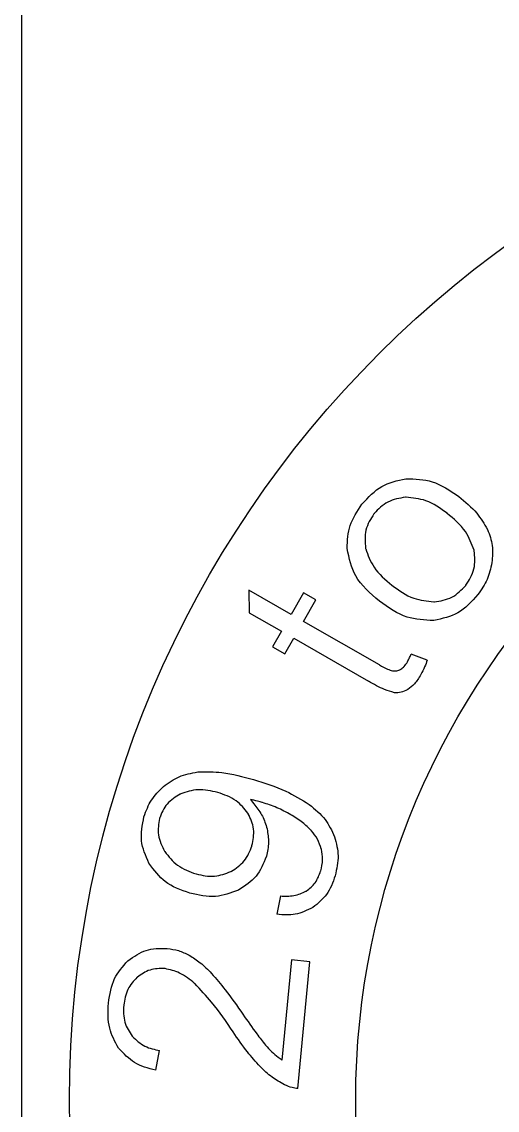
# Model space of a CAD drawing. Header units: millimetres. Extents: x 0 to 600, y -305 to 0.
# Drawn here: x 0 to 9.47, y -240.2 to -218.5 of the extents above; entities that cross this region are included whole.
import ezdxf

# ---------------------------------------------------------------- set-up
doc = ezdxf.new("R2010")
doc.units = ezdxf.units.MM
for name, color, linetype in [('BOARDS', 7, 'CONTINUOUS'), ('HOLES DIAM 30.8 D 3.0', 5, 'CONTINUOUS'), ('INSETS D 0.1', 3, 'CONTINUOUS'), ('PERIMETER D 3.0', 5, 'CONTINUOUS')]:
    doc.layers.add(name, color=color, linetype=linetype)

msp = doc.modelspace()

# ---------------------------------------------------------------- linework, layer by layer
at = {"layer": 'BOARDS'}
msp.add_lwpolyline([(0, 0), (600, 0), (600, -305), (0, -305)], close=True, dxfattribs=at)
at = {"layer": 'HOLES DIAM 30.8 D 3.0'}
msp.add_circle((22, -240), 15.35, dxfattribs=at)
at = {"layer": 'INSETS D 0.1'}
for p, q in [((4.521, -229.83), (4.531, -230.284)), ((5.366, -230.315), (4.521, -229.83)), ((5.612, -229.887), (5.366, -230.315)), ((5.611, -230.455), (5.856, -230.027)), ((5.856, -230.027), (5.612, -229.887)), ((4.531, -230.284), (5.173, -230.652)), ((7.123, -231.323), (5.611, -230.455)), ((5.173, -230.652), (4.993, -230.964)), ((5.238, -231.105), (5.417, -230.792)), ((5.417, -230.792), (6.907, -231.647)), ((4.993, -230.964), (5.238, -231.105)), ((8.074, -231.226), (7.754, -231.106)), ((5.151, -235.928), (5.08, -236.295)), ((5.368, -237.205), (5.178, -239.2)), ((5.738, -237.24), (5.368, -237.205)), ((5.498, -239.771), (5.738, -237.24)), ((2.666, -239.403), (2.745, -239.008))]:
    msp.add_line(p, q, dxfattribs=at)
for points, knots in [([(6.773, -228.12), (6.9, -227.981), (7.024, -227.847), (7.17, -227.764), (7.308, -227.686), (7.476, -227.648), (7.649, -227.61)], [0.0003606, 0.0003606, 0.0003606, 0.0003606, 0.0551727, 0.0551727, 0.0551727, 0.1069632, 0.1069632, 0.1069632, 0.1069632]), ([(7.649, -227.61), (7.832, -227.615), (8.012, -227.621), (8.172, -227.67), (8.355, -227.727), (8.526, -227.845), (8.7, -227.967)], [0.0005991, 0.0005991, 0.0005991, 0.0005991, 0.0546155, 0.0546155, 0.0546155, 0.1167276, 0.1167276, 0.1167276, 0.1167276]), ([(7.645, -227.981), (7.643, -227.981), (7.641, -227.981), (7.639, -227.981), (7.522, -228), (7.4, -228.017), (7.291, -228.075), (7.183, -228.131), (7.099, -228.22), (7.018, -228.304), (7.017, -228.305), (7.016, -228.307), (7.015, -228.308)], [-0.00060259, -0.00060259, -0.00060259, -0.00060259, 0, 0, 0, 0.03437292, 0.03437292, 0.03437292, 0.06840657, 0.06840657, 0.06840657, 0.06888884, 0.06888884, 0.06888884, 0.06888884]), ([(8.469, -228.3), (8.469, -228.3), (8.468, -228.3), (8.468, -228.299), (8.337, -228.204), (8.202, -228.104), (8.045, -228.05), (7.917, -228.005), (7.782, -227.993), (7.651, -227.981), (7.649, -227.981), (7.647, -227.981), (7.645, -227.981)], [-0.00014329, -0.00014329, -0.00014329, -0.00014329, 0, 0, 0, 0.04763028, 0.04763028, 0.04763028, 0.08643338, 0.08643338, 0.08643338, 0.08704323, 0.08704323, 0.08704323, 0.08704323]), ([(8.7, -227.967), (8.83, -228.073), (8.958, -228.177), (9.059, -228.299), (9.14, -228.396), (9.207, -228.508), (9.275, -228.622)], [0.0001786, 0.0001786, 0.0001786, 0.0001786, 0.05014172, 0.05014172, 0.05014172, 0.08974356, 0.08974356, 0.08974356, 0.08974356]), ([(6.477, -229.001), (6.485, -228.84), (6.494, -228.684), (6.539, -228.545), (6.587, -228.398), (6.679, -228.261), (6.773, -228.12)], [0.00065092, 0.00065092, 0.00065092, 0.00065092, 0.04799102, 0.04799102, 0.04799102, 0.09793525, 0.09793525, 0.09793525, 0.09793525]), ([(7.015, -228.308), (7.014, -228.309), (7.013, -228.311), (7.012, -228.312), (6.949, -228.412), (6.882, -228.515), (6.853, -228.635), (6.824, -228.754), (6.835, -228.877), (6.846, -228.995), (6.846, -228.997), (6.846, -228.999), (6.846, -229.001)], [-0.00048216, -0.00048216, -0.00048216, -0.00048216, 0, 0, 0, 0.03439422, 0.03439422, 0.03439422, 0.06873264, 0.06873264, 0.06873264, 0.06936431, 0.06936431, 0.06936431, 0.06936431]), ([(9.007, -229.042), (9.006, -229.04), (9.005, -229.038), (9.005, -229.036), (8.958, -228.91), (8.911, -228.781), (8.835, -228.666), (8.738, -228.521), (8.602, -228.41), (8.47, -228.301), (8.47, -228.301), (8.47, -228.301), (8.469, -228.3)], [-0.00064142, -0.00064142, -0.00064142, -0.00064142, 0, 0, 0, 0.03957014, 0.03957014, 0.03957014, 0.0896665, 0.0896665, 0.0896665, 0.08980984, 0.08980984, 0.08980984, 0.08980984]), ([(9.275, -228.622), (9.315, -228.732), (9.354, -228.839), (9.368, -228.945), (9.383, -229.052), (9.373, -229.166), (9.362, -229.284)], [0.00045247, 0.00045247, 0.00045247, 0.00045247, 0.03514846, 0.03514846, 0.03514846, 0.0701999, 0.0701999, 0.0701999, 0.0701999]), ([(7.122, -230.052), (6.937, -229.894), (6.758, -229.738), (6.651, -229.548), (6.563, -229.389), (6.52, -229.198), (6.477, -229.001)], [0.0002155, 0.0002155, 0.0002155, 0.0002155, 0.0709421, 0.0709421, 0.0709421, 0.1298364, 0.1298364, 0.1298364, 0.1298364]), ([(6.846, -229.001), (6.847, -229.003), (6.848, -229.005), (6.848, -229.007), (6.893, -229.132), (6.939, -229.26), (7.014, -229.374), (7.108, -229.517), (7.241, -229.626), (7.37, -229.732), (7.37, -229.733), (7.371, -229.733), (7.371, -229.733)], [-0.00063948, -0.00063948, -0.00063948, -0.00063948, 0, 0, 0, 0.03908651, 0.03908651, 0.03908651, 0.08809966, 0.08809966, 0.08809966, 0.08823759, 0.08823759, 0.08823759, 0.08823759]), ([(8.842, -229.735), (8.843, -229.734), (8.844, -229.732), (8.845, -229.731), (8.908, -229.632), (8.974, -229.528), (9.003, -229.409), (9.031, -229.289), (9.019, -229.166), (9.008, -229.049), (9.007, -229.047), (9.007, -229.044), (9.007, -229.042)], [-0.0004818, -0.0004818, -0.0004818, -0.0004818, 0, 0, 0, 0.03420755, 0.03420755, 0.03420755, 0.0686153, 0.0686153, 0.0686153, 0.0692483, 0.0692483, 0.0692483, 0.0692483]), ([(9.362, -229.284), (9.336, -229.402), (9.309, -229.516), (9.265, -229.618), (9.219, -229.723), (9.151, -229.821), (9.082, -229.922)], [0.00033193, 0.00033193, 0.00033193, 0.00033193, 0.03606886, 0.03606886, 0.03606886, 0.07247301, 0.07247301, 0.07247301, 0.07247301]), ([(7.371, -229.733), (7.371, -229.734), (7.372, -229.734), (7.372, -229.734), (7.507, -229.833), (7.645, -229.936), (7.806, -229.993), (7.935, -230.038), (8.071, -230.052), (8.203, -230.065), (8.205, -230.065), (8.207, -230.066), (8.209, -230.066)], [-0.00013794, -0.00013794, -0.00013794, -0.00013794, 0, 0, 0, 0.04904705, 0.04904705, 0.04904705, 0.08822408, 0.08822408, 0.08822408, 0.08886019, 0.08886019, 0.08886019, 0.08886019]), ([(8.209, -230.066), (8.212, -230.066), (8.214, -230.065), (8.216, -230.065), (8.333, -230.047), (8.455, -230.029), (8.564, -229.972), (8.673, -229.914), (8.757, -229.824), (8.839, -229.739), (8.84, -229.738), (8.841, -229.736), (8.842, -229.735)], [-0.00062815, -0.00062815, -0.00062815, -0.00062815, 0, 0, 0, 0.03440011, 0.03440011, 0.03440011, 0.06880117, 0.06880117, 0.06880117, 0.069283, 0.069283, 0.069283, 0.069283]), ([(9.082, -229.922), (8.954, -230.063), (8.829, -230.199), (8.681, -230.283), (8.543, -230.361), (8.376, -230.399), (8.204, -230.438)], [0.0003187, 0.0003187, 0.0003187, 0.0003187, 0.0558717, 0.0558717, 0.0558717, 0.1075312, 0.1075312, 0.1075312, 0.1075312]), ([(8.204, -230.438), (8.018, -230.429), (7.836, -230.42), (7.675, -230.369), (7.481, -230.308), (7.303, -230.182), (7.122, -230.052)], [0.0006454, 0.0006454, 0.0006454, 0.0006454, 0.0553054, 0.0553054, 0.0553054, 0.1205659, 0.1205659, 0.1205659, 0.1205659]), ([(7.678, -231.263), (7.679, -231.263), (7.679, -231.262), (7.679, -231.262), (7.694, -231.234), (7.709, -231.205), (7.723, -231.175), (7.734, -231.152), (7.744, -231.129), (7.754, -231.106)], [-0.00013599, -0.00013599, -0.00013599, -0.00013599, 0, 0, 0, 0.00949361, 0.00949361, 0.00949361, 0.01682318, 0.01682318, 0.01682318, 0.01682318]), ([(7.123, -231.323), (7.173, -231.353), (7.225, -231.384), (7.283, -231.407), (7.316, -231.42), (7.349, -231.43), (7.381, -231.44), (7.383, -231.441), (7.385, -231.441), (7.387, -231.442)], [0, 0, 0, 0, 0.01727, 0.01727, 0.01727, 0.02721626, 0.02721626, 0.02721626, 0.02787519, 0.02787519, 0.02787519, 0.02787519]), ([(7.546, -231.41), (7.548, -231.409), (7.549, -231.408), (7.55, -231.407), (7.571, -231.391), (7.594, -231.375), (7.615, -231.352), (7.643, -231.324), (7.661, -231.292), (7.678, -231.264), (7.678, -231.264), (7.678, -231.263), (7.678, -231.263)], [-0.00048998, -0.00048998, -0.00048998, -0.00048998, 0, 0, 0, 0.00760848, 0.00760848, 0.00760848, 0.01730125, 0.01730125, 0.01730125, 0.01743564, 0.01743564, 0.01743564, 0.01743564]), ([(8.074, -231.226), (8.058, -231.273), (8.041, -231.319), (8.022, -231.363), (8, -231.414), (7.974, -231.464), (7.947, -231.516)], [0.00486681, 0.00486681, 0.00486681, 0.00486681, 0.01991627, 0.01991627, 0.01991627, 0.03726872, 0.03726872, 0.03726872, 0.03726872]), ([(7.387, -231.442), (7.39, -231.442), (7.392, -231.442), (7.394, -231.442), (7.416, -231.443), (7.441, -231.444), (7.469, -231.439), (7.498, -231.433), (7.522, -231.421), (7.542, -231.412), (7.543, -231.411), (7.545, -231.41), (7.546, -231.41)], [-0.00065082, -0.00065082, -0.00065082, -0.00065082, 0, 0, 0, 0.00637743, 0.00637743, 0.00637743, 0.01291912, 0.01291912, 0.01291912, 0.01340604, 0.01340604, 0.01340604, 0.01340604]), ([(7.947, -231.516), (7.906, -231.584), (7.866, -231.649), (7.817, -231.701), (7.78, -231.742), (7.733, -231.778), (7.684, -231.815)], [0.0001427, 0.0001427, 0.0001427, 0.0001427, 0.02383206, 0.02383206, 0.02383206, 0.04221472, 0.04221472, 0.04221472, 0.04221472]), ([(7.422, -231.877), (7.354, -231.857), (7.288, -231.838), (7.225, -231.813), (7.117, -231.77), (7.013, -231.709), (6.907, -231.647), (6.907, -231.647), (6.907, -231.647), (6.907, -231.647)], [0.0006697, 0.0006697, 0.0006697, 0.0006697, 0.02185348, 0.02185348, 0.02185348, 0.05848041, 0.05848041, 0.05848041, 0.05850689, 0.05850689, 0.05850689, 0.05850689]), ([(7.684, -231.815), (7.637, -231.839), (7.594, -231.86), (7.552, -231.869), (7.514, -231.878), (7.47, -231.878), (7.422, -231.877)], [0.0004497, 0.0004497, 0.0004497, 0.0004497, 0.01591688, 0.01591688, 0.01591688, 0.03015321, 0.03015321, 0.03015321, 0.03015321]), ([(2.819, -233.748), (2.922, -233.673), (3.023, -233.601), (3.131, -233.554), (3.244, -233.505), (3.372, -233.481), (3.504, -233.457)], [0.00038097, 0.00038097, 0.00038097, 0.00038097, 0.03818647, 0.03818647, 0.03818647, 0.07791853, 0.07791853, 0.07791853, 0.07791853]), ([(3.504, -233.457), (3.668, -233.454), (3.829, -233.452), (3.986, -233.469), (4.195, -233.492), (4.402, -233.55), (4.613, -233.609)], [0.0004148, 0.0004148, 0.0004148, 0.0004148, 0.0492148, 0.0492148, 0.0492148, 0.114265, 0.114265, 0.114265, 0.114265]), ([(4.613, -233.609), (4.833, -233.677), (5.052, -233.744), (5.255, -233.84), (5.415, -233.915), (5.568, -234.009), (5.723, -234.104)], [0.0000579, 0.0000579, 0.0000579, 0.0000579, 0.0689864, 0.0689864, 0.0689864, 0.1233382, 0.1233382, 0.1233382, 0.1233382]), ([(2.433, -234.35), (2.477, -234.231), (2.519, -234.117), (2.582, -234.019), (2.644, -233.923), (2.73, -233.837), (2.819, -233.748)], [0.00037829, 0.00037829, 0.00037829, 0.00037829, 0.03771406, 0.03771406, 0.03771406, 0.07481059, 0.07481059, 0.07481059, 0.07481059]), ([(3.161, -233.897), (3.16, -233.897), (3.158, -233.898), (3.157, -233.899), (3.065, -233.954), (2.969, -234.01), (2.896, -234.096), (2.825, -234.178), (2.785, -234.278), (2.746, -234.373), (2.745, -234.375), (2.744, -234.377), (2.744, -234.379)], [-0.00052029, -0.00052029, -0.00052029, -0.00052029, 0, 0, 0, 0.03100956, 0.03100956, 0.03100956, 0.06102406, 0.06102406, 0.06102406, 0.06156678, 0.06156678, 0.06156678, 0.06156678]), ([(3.904, -233.866), (3.903, -233.866), (3.902, -233.866), (3.901, -233.866), (3.774, -233.836), (3.642, -233.803), (3.507, -233.812), (3.387, -233.82), (3.275, -233.858), (3.166, -233.895), (3.165, -233.895), (3.163, -233.896), (3.161, -233.897)], [-0.00024178, -0.00024178, -0.00024178, -0.00024178, 0, 0, 0, 0.03834158, 0.03834158, 0.03834158, 0.07206661, 0.07206661, 0.07206661, 0.07259163, 0.07259163, 0.07259163, 0.07259163]), ([(4.506, -234.284), (4.505, -234.283), (4.503, -234.281), (4.502, -234.279), (4.432, -234.192), (4.36, -234.101), (4.266, -234.032), (4.157, -233.953), (4.029, -233.909), (3.906, -233.867), (3.905, -233.867), (3.904, -233.867), (3.904, -233.866)], [-0.00059107, -0.00059107, -0.00059107, -0.00059107, 0, 0, 0, 0.03290013, 0.03290013, 0.03290013, 0.07098563, 0.07098563, 0.07098563, 0.07122727, 0.07122727, 0.07122727, 0.07122727]), ([(4.79, -234.066), (4.789, -234.065), (4.789, -234.065), (4.789, -234.065), (4.775, -234.062), (4.762, -234.058), (4.749, -234.054), (4.73, -234.049), (4.711, -234.045), (4.692, -234.04), (4.646, -234.028), (4.599, -234.017), (4.552, -234.005)], [-0.00010701, -0.00010701, -0.00010701, -0.00010701, 0, 0, 0, 0.00409335, 0.00409335, 0.00409335, 0.00982686, 0.00982686, 0.00982686, 0.02423208, 0.02423208, 0.02423208, 0.02423208]), ([(4.552, -234.005), (4.582, -234.043), (4.611, -234.081), (4.641, -234.119), (4.697, -234.192), (4.752, -234.263), (4.791, -234.338), (4.831, -234.415), (4.857, -234.503), (4.884, -234.593)], [-0.01427208, -0.01427208, -0.01427208, -0.01427208, 0, 0, 0, 0.02748158, 0.02748158, 0.02748158, 0.0555329, 0.0555329, 0.0555329, 0.0555329]), ([(5.356, -234.309), (5.355, -234.309), (5.355, -234.309), (5.355, -234.309), (5.266, -234.26), (5.176, -234.211), (5.08, -234.17), (4.985, -234.129), (4.887, -234.097), (4.791, -234.066), (4.79, -234.066), (4.79, -234.066), (4.79, -234.066)], [-0.00011524, -0.00011524, -0.00011524, -0.00011524, 0, 0, 0, 0.03024966, 0.03024966, 0.03024966, 0.0605921, 0.0605921, 0.0605921, 0.06069887, 0.06069887, 0.06069887, 0.06069887]), ([(5.723, -234.104), (5.84, -234.2), (5.954, -234.294), (6.038, -234.405), (6.115, -234.505), (6.172, -234.626), (6.23, -234.75)], [0.00032862, 0.00032862, 0.00032862, 0.00032862, 0.045046, 0.045046, 0.045046, 0.08559235, 0.08559235, 0.08559235, 0.08559235]), ([(2.532, -235.278), (2.465, -235.126), (2.401, -234.978), (2.385, -234.831), (2.368, -234.68), (2.399, -234.517), (2.433, -234.35)], [0.00054086, 0.00054086, 0.00054086, 0.00054086, 0.04907154, 0.04907154, 0.04907154, 0.09904866, 0.09904866, 0.09904866, 0.09904866]), ([(4.583, -234.93), (4.583, -234.929), (4.584, -234.927), (4.584, -234.926), (4.605, -234.819), (4.629, -234.708), (4.614, -234.595), (4.601, -234.485), (4.553, -234.385), (4.508, -234.29), (4.508, -234.288), (4.507, -234.286), (4.506, -234.284)], [-0.00042942, -0.00042942, -0.00042942, -0.00042942, 0, 0, 0, 0.03163901, 0.03163901, 0.03163901, 0.06238997, 0.06238997, 0.06238997, 0.06297662, 0.06297662, 0.06297662, 0.06297662]), ([(5.766, -234.626), (5.765, -234.625), (5.764, -234.624), (5.764, -234.624), (5.709, -234.57), (5.654, -234.516), (5.592, -234.467), (5.517, -234.407), (5.436, -234.358), (5.357, -234.31), (5.356, -234.31), (5.356, -234.309), (5.356, -234.309)], [-0.0003087, -0.0003087, -0.0003087, -0.0003087, 0, 0, 0, 0.02269667, 0.02269667, 0.02269667, 0.0503878, 0.0503878, 0.0503878, 0.05050283, 0.05050283, 0.05050283, 0.05050283]), ([(2.744, -234.379), (2.743, -234.38), (2.743, -234.382), (2.743, -234.384), (2.725, -234.49), (2.705, -234.601), (2.721, -234.712), (2.738, -234.83), (2.793, -234.936), (2.844, -235.038), (2.845, -235.039), (2.846, -235.04), (2.846, -235.042)], [-0.000543, -0.000543, -0.000543, -0.000543, 0, 0, 0, 0.0313486, 0.0313486, 0.0313486, 0.06450066, 0.06450066, 0.06450066, 0.06497212, 0.06497212, 0.06497212, 0.06497212]), ([(4.884, -234.593), (4.9, -234.687), (4.915, -234.779), (4.913, -234.866), (4.911, -234.954), (4.891, -235.044), (4.87, -235.138)], [0.00029183, 0.00029183, 0.00029183, 0.00029183, 0.02873619, 0.02873619, 0.02873619, 0.05726425, 0.05726425, 0.05726425, 0.05726425]), ([(5.965, -234.993), (5.964, -234.992), (5.964, -234.991), (5.963, -234.99), (5.943, -234.927), (5.921, -234.861), (5.887, -234.799), (5.853, -234.735), (5.809, -234.681), (5.768, -234.628), (5.767, -234.627), (5.766, -234.626), (5.766, -234.626)], [-0.00035017, -0.00035017, -0.00035017, -0.00035017, 0, 0, 0, 0.01968297, 0.01968297, 0.01968297, 0.03963083, 0.03963083, 0.03963083, 0.03993792, 0.03993792, 0.03993792, 0.03993792]), ([(6.23, -234.75), (6.263, -234.879), (6.295, -235.005), (6.298, -235.126), (6.301, -235.255), (6.271, -235.388), (6.241, -235.525)], [0.00045213, 0.00045213, 0.00045213, 0.00045213, 0.0399015, 0.0399015, 0.0399015, 0.08139502, 0.08139502, 0.08139502, 0.08139502]), ([(4.169, -235.44), (4.171, -235.439), (4.172, -235.438), (4.174, -235.437), (4.263, -235.378), (4.358, -235.317), (4.429, -235.23), (4.501, -235.141), (4.542, -235.035), (4.582, -234.934), (4.582, -234.933), (4.583, -234.931), (4.583, -234.93)], [-0.00051746, -0.00051746, -0.00051746, -0.00051746, 0, 0, 0, 0.031364, 0.031364, 0.031364, 0.06307001, 0.06307001, 0.06307001, 0.06350026, 0.06350026, 0.06350026, 0.06350026]), ([(5.952, -235.43), (5.952, -235.429), (5.953, -235.428), (5.953, -235.427), (5.97, -235.357), (5.987, -235.283), (5.989, -235.205), (5.99, -235.132), (5.977, -235.063), (5.965, -234.996), (5.965, -234.995), (5.965, -234.994), (5.965, -234.993)], [-0.00027892, -0.00027892, -0.00027892, -0.00027892, 0, 0, 0, 0.02140582, 0.02140582, 0.02140582, 0.04142908, 0.04142908, 0.04142908, 0.04177822, 0.04177822, 0.04177822, 0.04177822]), ([(2.846, -235.042), (2.847, -235.043), (2.848, -235.044), (2.849, -235.046), (2.924, -235.141), (3.001, -235.241), (3.102, -235.316), (3.213, -235.398), (3.343, -235.444), (3.469, -235.489), (3.47, -235.49), (3.471, -235.49), (3.472, -235.49)], [-0.00047552, -0.00047552, -0.00047552, -0.00047552, 0, 0, 0, 0.03569228, 0.03569228, 0.03569228, 0.07477511, 0.07477511, 0.07477511, 0.07508835, 0.07508835, 0.07508835, 0.07508835]), ([(4.87, -235.138), (4.811, -235.285), (4.753, -235.427), (4.664, -235.536), (4.575, -235.644), (4.447, -235.728), (4.314, -235.814)], [0.00038053, 0.00038053, 0.00038053, 0.00038053, 0.04671498, 0.04671498, 0.04671498, 0.09298003, 0.09298003, 0.09298003, 0.09298003]), ([(3.343, -235.874), (3.165, -235.81), (2.992, -235.746), (2.857, -235.642), (2.734, -235.548), (2.634, -235.415), (2.532, -235.278)], [0.0003061, 0.0003061, 0.0003061, 0.0003061, 0.0556391, 0.0556391, 0.0556391, 0.1058585, 0.1058585, 0.1058585, 0.1058585]), ([(3.472, -235.49), (3.473, -235.491), (3.474, -235.491), (3.475, -235.491), (3.592, -235.517), (3.714, -235.545), (3.839, -235.534), (3.954, -235.524), (4.061, -235.482), (4.164, -235.442), (4.166, -235.441), (4.168, -235.44), (4.169, -235.44)], [-0.00031264, -0.00031264, -0.00031264, -0.00031264, 0, 0, 0, 0.03509457, 0.03509457, 0.03509457, 0.06754185, 0.06754185, 0.06754185, 0.06806108, 0.06806108, 0.06806108, 0.06806108]), ([(5.665, -235.833), (5.666, -235.832), (5.668, -235.83), (5.67, -235.829), (5.729, -235.781), (5.792, -235.732), (5.841, -235.666), (5.894, -235.593), (5.923, -235.511), (5.951, -235.432), (5.952, -235.431), (5.952, -235.431), (5.952, -235.43)], [-0.00063701, -0.00063701, -0.00063701, -0.00063701, 0, 0, 0, 0.02234573, 0.02234573, 0.02234573, 0.04671538, 0.04671538, 0.04671538, 0.04699155, 0.04699155, 0.04699155, 0.04699155]), ([(6.241, -235.525), (6.192, -235.663), (6.143, -235.795), (6.066, -235.901), (5.997, -235.996), (5.899, -236.077), (5.797, -236.16)], [0.0002993, 0.0002993, 0.0002993, 0.0002993, 0.04312784, 0.04312784, 0.04312784, 0.08180862, 0.08180862, 0.08180862, 0.08180862]), ([(4.314, -235.814), (4.159, -235.872), (4.008, -235.927), (3.859, -235.939), (3.695, -235.953), (3.521, -235.914), (3.343, -235.874)], [0.0005224, 0.0005224, 0.0005224, 0.0005224, 0.0490672, 0.0490672, 0.0490672, 0.1026566, 0.1026566, 0.1026566, 0.1026566]), ([(5.151, -235.928), (5.239, -235.934), (5.33, -235.938), (5.42, -235.92), (5.506, -235.903), (5.584, -235.868), (5.659, -235.836), (5.661, -235.835), (5.663, -235.834), (5.665, -235.833)], [0.00435143, 0.00435143, 0.00435143, 0.00435143, 0.03001556, 0.03001556, 0.03001556, 0.05419343, 0.05419343, 0.05419343, 0.05483383, 0.05483383, 0.05483383, 0.05483383]), ([(5.797, -236.16), (5.678, -236.217), (5.563, -236.271), (5.447, -236.294), (5.332, -236.315), (5.208, -236.308), (5.08, -236.295)], [0.00056867, 0.00056867, 0.00056867, 0.00056867, 0.03935954, 0.03935954, 0.03935954, 0.07755934, 0.07755934, 0.07755934, 0.07755934]), ([(2.113, -237.222), (2.234, -237.137), (2.351, -237.055), (2.475, -237.016), (2.601, -236.975), (2.746, -236.975), (2.896, -236.975)], [0.00055255, 0.00055255, 0.00055255, 0.00055255, 0.04371677, 0.04371677, 0.04371677, 0.0875528, 0.0875528, 0.0875528, 0.0875528]), ([(2.896, -236.975), (2.974, -236.987), (3.049, -236.999), (3.119, -237.02), (3.191, -237.042), (3.263, -237.076), (3.336, -237.112)], [0.00035859, 0.00035859, 0.00035859, 0.00035859, 0.02393258, 0.02393258, 0.02393258, 0.04818975, 0.04818975, 0.04818975, 0.04818975]), ([(3.336, -237.112), (3.412, -237.159), (3.486, -237.206), (3.554, -237.26), (3.632, -237.322), (3.705, -237.396), (3.778, -237.472)], [0.00027299, 0.00027299, 0.00027299, 0.00027299, 0.02715463, 0.02715463, 0.02715463, 0.05875339, 0.05875339, 0.05875339, 0.05875339]), ([(1.726, -238.067), (1.752, -237.891), (1.779, -237.721), (1.849, -237.578), (1.911, -237.452), (2.01, -237.338), (2.113, -237.222)], [0.0002557, 0.0002557, 0.0002557, 0.0002557, 0.0521828, 0.0521828, 0.0521828, 0.09787153, 0.09787153, 0.09787153, 0.09787153]), ([(2.846, -237.377), (2.845, -237.377), (2.843, -237.377), (2.841, -237.377), (2.747, -237.377), (2.648, -237.375), (2.553, -237.406), (2.458, -237.436), (2.378, -237.493), (2.302, -237.547), (2.3, -237.548), (2.299, -237.549), (2.297, -237.55)], [-0.0005349, -0.0005349, -0.0005349, -0.0005349, 0, 0, 0, 0.02741123, 0.02741123, 0.02741123, 0.05469009, 0.05469009, 0.05469009, 0.05520583, 0.05520583, 0.05520583, 0.05520583]), ([(3.441, -237.674), (3.441, -237.674), (3.44, -237.673), (3.439, -237.672), (3.348, -237.597), (3.254, -237.518), (3.142, -237.466), (3.048, -237.422), (2.948, -237.4), (2.852, -237.378), (2.85, -237.378), (2.848, -237.377), (2.846, -237.377)], [-0.00028835, -0.00028835, -0.00028835, -0.00028835, 0, 0, 0, 0.03491367, 0.03491367, 0.03491367, 0.06416386, 0.06416386, 0.06416386, 0.06470559, 0.06470559, 0.06470559, 0.06470559]), ([(2.297, -237.55), (2.296, -237.552), (2.295, -237.553), (2.294, -237.554), (2.228, -237.625), (2.159, -237.699), (2.113, -237.791), (2.064, -237.89), (2.047, -237.999), (2.03, -238.103), (2.03, -238.104), (2.03, -238.105), (2.03, -238.106)], [-0.00051776, -0.00051776, -0.00051776, -0.00051776, 0, 0, 0, 0.02836182, 0.02836182, 0.02836182, 0.05916144, 0.05916144, 0.05916144, 0.05947858, 0.05947858, 0.05947858, 0.05947858]), ([(3.778, -237.472), (3.871, -237.581), (3.963, -237.689), (4.05, -237.8), (4.173, -237.957), (4.288, -238.122), (4.403, -238.288)], [0.0001608, 0.0001608, 0.0001608, 0.0001608, 0.0429522, 0.0429522, 0.0429522, 0.1034384, 0.1034384, 0.1034384, 0.1034384]), ([(4.209, -238.641), (4.073, -238.439), (3.937, -238.236), (3.78, -238.047), (3.673, -237.918), (3.558, -237.797), (3.443, -237.676), (3.443, -237.676), (3.442, -237.675), (3.441, -237.674)], [0, 0, 0, 0, 0.0726749, 0.0726749, 0.0726749, 0.1224348, 0.1224348, 0.1224348, 0.1227277, 0.1227277, 0.1227277, 0.1227277]), ([(1.925, -238.965), (1.853, -238.831), (1.783, -238.701), (1.75, -238.567), (1.711, -238.412), (1.718, -238.242), (1.726, -238.067)], [0.00063458, 0.00063458, 0.00063458, 0.00063458, 0.04542745, 0.04542745, 0.04542745, 0.09693077, 0.09693077, 0.09693077, 0.09693077]), ([(2.03, -238.106), (2.03, -238.107), (2.03, -238.108), (2.03, -238.109), (2.026, -238.22), (2.022, -238.336), (2.054, -238.448), (2.084, -238.55), (2.141, -238.638), (2.196, -238.723), (2.197, -238.725), (2.198, -238.727), (2.199, -238.728)], [-0.00031668, -0.00031668, -0.00031668, -0.00031668, 0, 0, 0, 0.03236395, 0.03236395, 0.03236395, 0.06188142, 0.06188142, 0.06188142, 0.06250612, 0.06250612, 0.06250612, 0.06250612]), ([(4.403, -238.288), (4.493, -238.419), (4.584, -238.551), (4.68, -238.68), (4.737, -238.755), (4.795, -238.829), (4.853, -238.903), (4.853, -238.903), (4.853, -238.903), (4.854, -238.904)], [0.00003882, 0.00003882, 0.00003882, 0.00003882, 0.04781793, 0.04781793, 0.04781793, 0.07588005, 0.07588005, 0.07588005, 0.07605385, 0.07605385, 0.07605385, 0.07605385]), ([(4.745, -239.331), (4.659, -239.234), (4.573, -239.137), (4.493, -239.037), (4.393, -238.911), (4.301, -238.776), (4.209, -238.641)], [0.00018312, 0.00018312, 0.00018312, 0.00018312, 0.03919703, 0.03919703, 0.03919703, 0.08835815, 0.08835815, 0.08835815, 0.08835815]), ([(2.199, -238.728), (2.201, -238.73), (2.202, -238.731), (2.204, -238.733), (2.279, -238.802), (2.357, -238.875), (2.452, -238.924), (2.545, -238.971), (2.646, -238.991), (2.745, -239.008)], [-0.0006254, -0.0006254, -0.0006254, -0.0006254, 0, 0, 0, 0.03001434, 0.03001434, 0.03001434, 0.05898343, 0.05898343, 0.05898343, 0.05898343]), ([(4.854, -238.904), (4.854, -238.904), (4.855, -238.905), (4.855, -238.905), (4.894, -238.949), (4.934, -238.993), (4.979, -239.035), (5.02, -239.073), (5.064, -239.108), (5.106, -239.142), (5.13, -239.162), (5.154, -239.181), (5.178, -239.2)], [-0.00017353, -0.00017353, -0.00017353, -0.00017353, 0, 0, 0, 0.0175314, 0.0175314, 0.0175314, 0.03377641, 0.03377641, 0.03377641, 0.04304493, 0.04304493, 0.04304493, 0.04304493]), ([(2.666, -239.403), (2.514, -239.366), (2.368, -239.325), (2.247, -239.251), (2.131, -239.181), (2.029, -239.075), (1.925, -238.965)], [0.00510277, 0.00510277, 0.00510277, 0.00510277, 0.05127004, 0.05127004, 0.05127004, 0.09570068, 0.09570068, 0.09570068, 0.09570068]), ([(5.231, -239.693), (5.144, -239.644), (5.06, -239.597), (4.984, -239.541), (4.9, -239.48), (4.824, -239.406), (4.745, -239.331)], [0.00024461, 0.00024461, 0.00024461, 0.00024461, 0.02985082, 0.02985082, 0.02985082, 0.06231173, 0.06231173, 0.06231173, 0.06231173]), ([(5.498, -239.771), (5.458, -239.766), (5.419, -239.76), (5.383, -239.751), (5.333, -239.737), (5.283, -239.716), (5.231, -239.693)], [0.00512101, 0.00512101, 0.00512101, 0.00512101, 0.01743289, 0.01743289, 0.01743289, 0.03451442, 0.03451442, 0.03451442, 0.03451442])]:
    msp.add_open_spline(points, degree=3, knots=knots, dxfattribs=at)
at = {"layer": 'PERIMETER D 3.0'}
msp.add_circle((22, -240), 21.05, dxfattribs=at)

doc.saveas('drawing.dxf')
